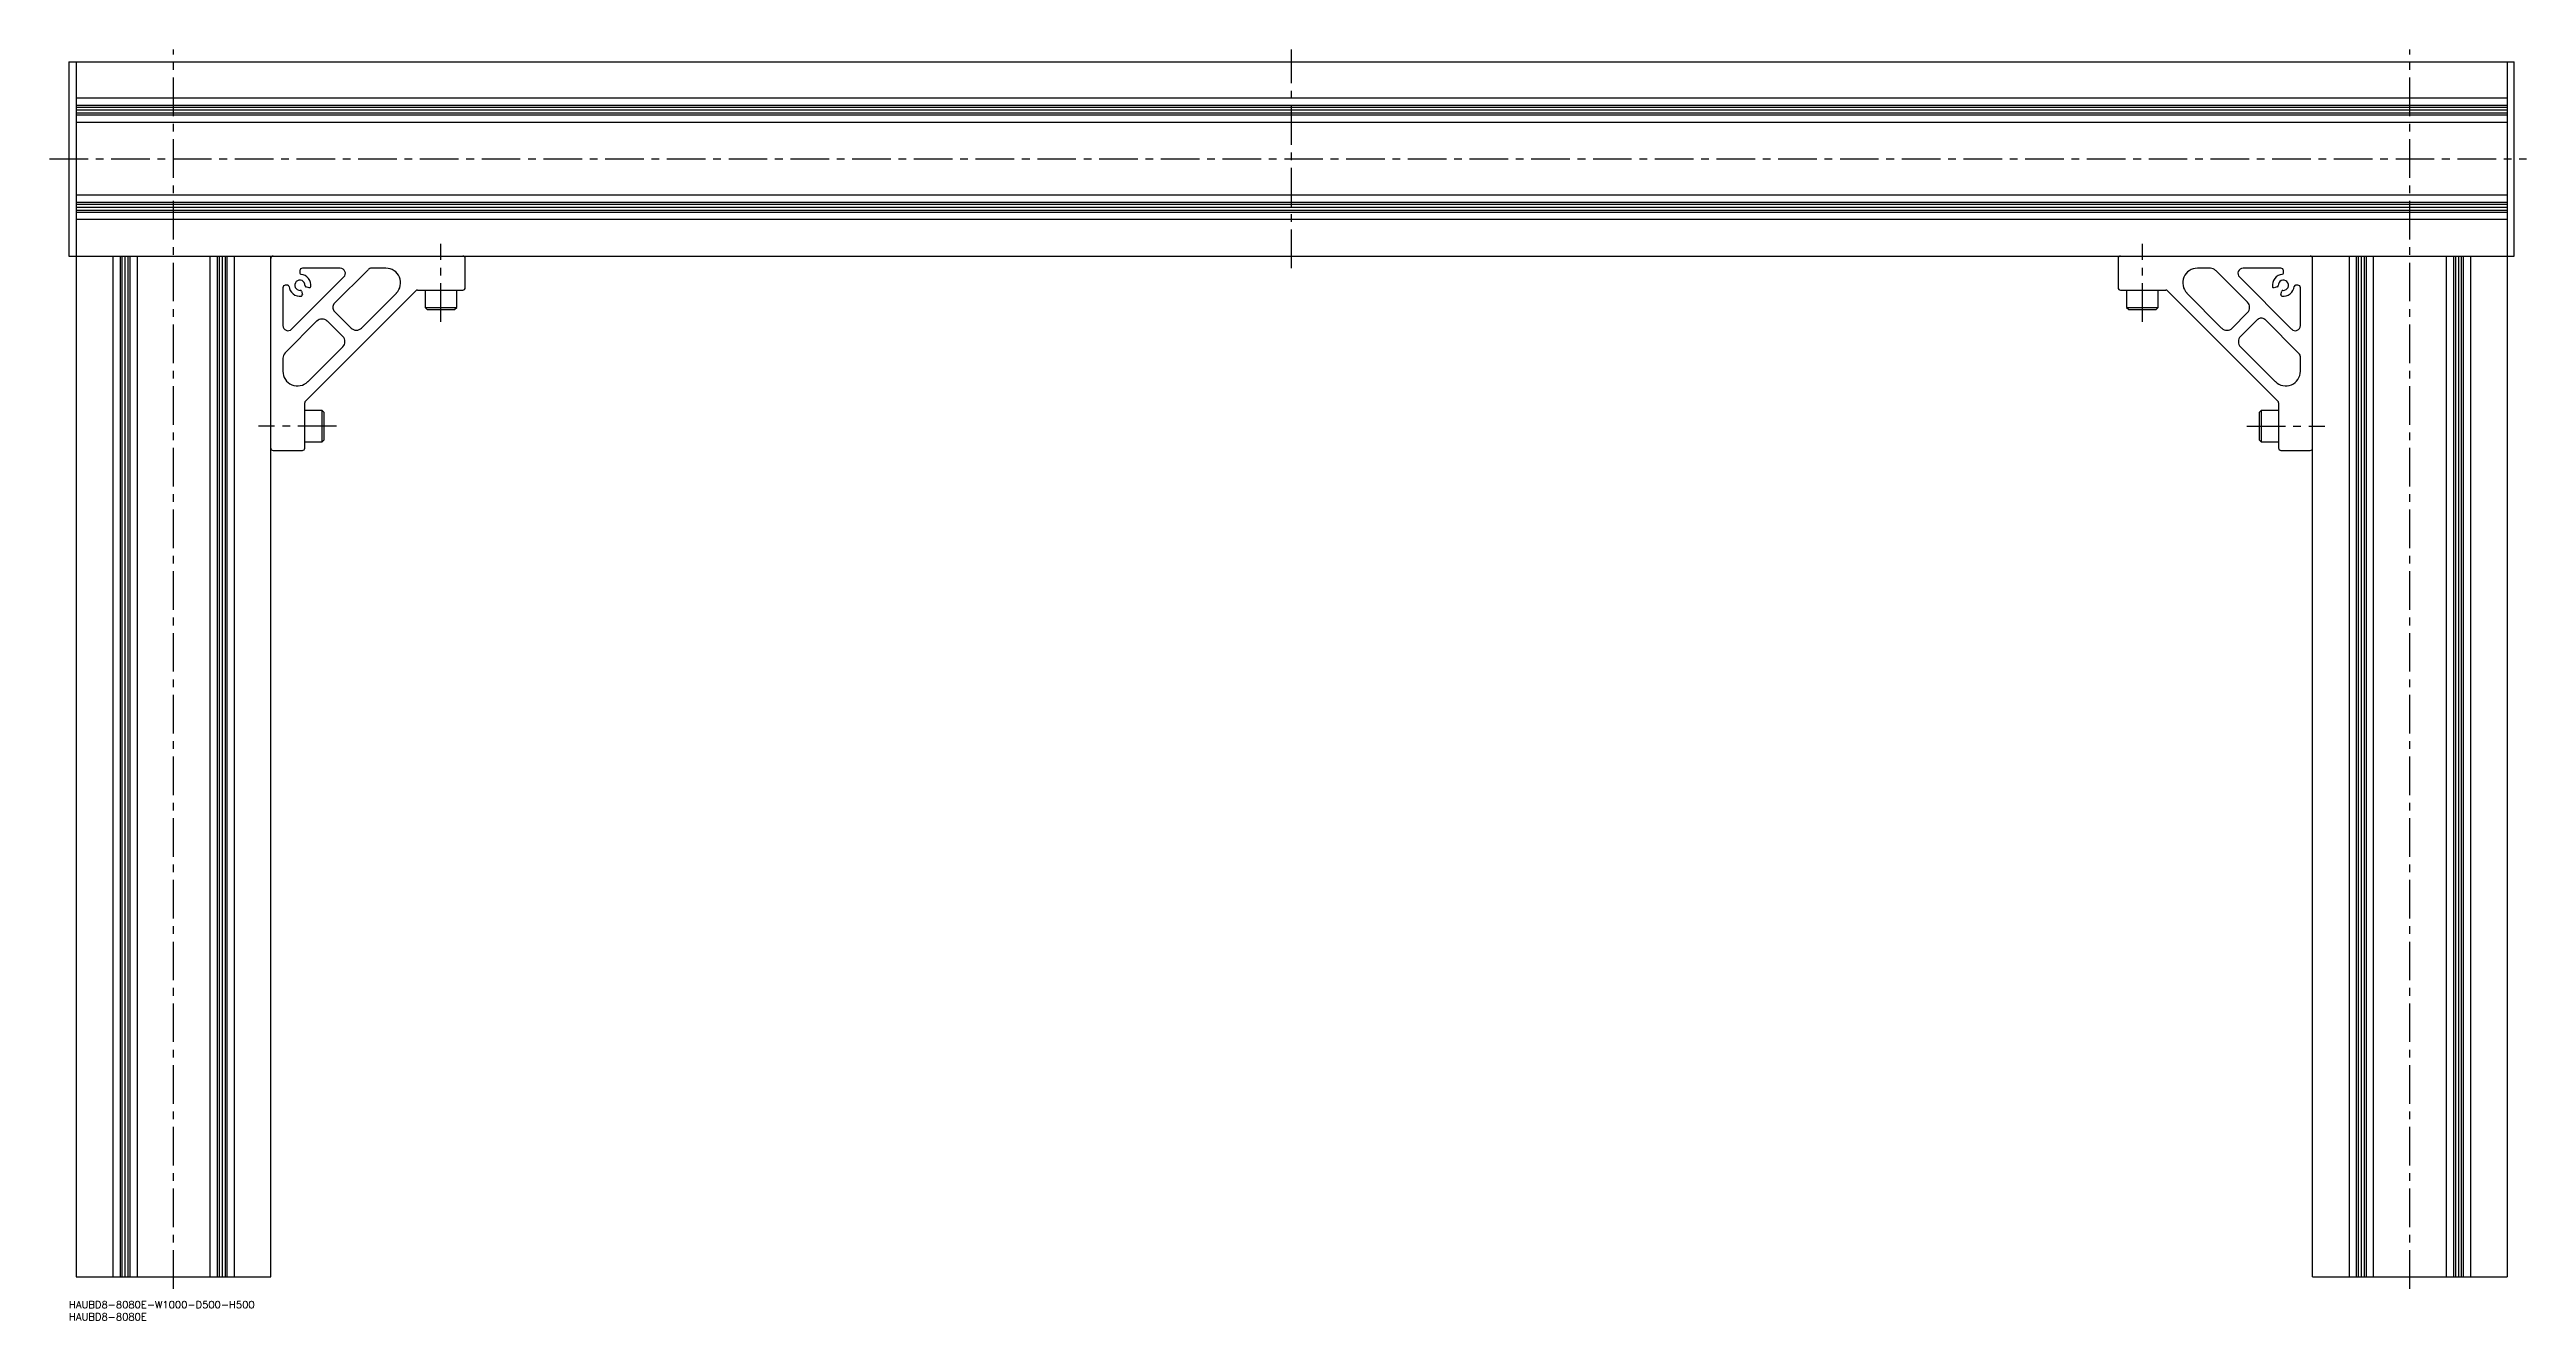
# Model space of a CAD drawing. Extents: x -8 to 1711, y -8 to 1075.
# Drawn here: x -8 to 1011, y -8 to 515 of the extents above; entities that cross this region are included whole.
import ezdxf

# ---------------------------------------------------------------- set-up
doc = ezdxf.new("R2010")
doc.units = 0
doc.header["$LTSCALE"] = 0.5
doc.linetypes.add('CENTER', pattern=[50.8, 31.75, -6.35, 6.35, -6.35])
for name, color, linetype in [('MSM_CENTER', 1, 'CENTER'), ('MSM_CONTINUOUS', 7, 'CONTINUOUS'), ('MSM_PART_NUMBER', 7, 'CONTINUOUS')]:
    doc.layers.add(name, color=color, linetype=linetype)
doc.styles.get("Standard").update_dxf_attribs({"font": 'txt.shx', "height": 3, "bigfont": 'bigfont.shx'})

# ---------------------------------------------------------------- blocks, each defined once
blk = doc.blocks.new('*U8')
at = {"layer": 'MSM_PART_NUMBER'}
blk.add_text('HAUBD8-8080E-W1000-D500-H500', height=3, dxfattribs=at).set_placement((0, -3))
blk = doc.blocks.new('*U9')
at = {"layer": 'MSM_PART_NUMBER'}
blk.add_text('HAUBD8-8080E', height=3, dxfattribs=at).set_placement((0, -8))

msp = doc.modelspace()

# ---------------------------------------------------------------- linework, layer by layer
at = {"layer": 'MSM_CENTER'}
for p, q in [((43, 5), (43, 515)), ((503, 425), (503, 515)), ((963, 5), (963, 515)), ((-8, 470), (1011, 470)), ((153, 403), (153, 435)), ((853, 403), (853, 435)), ((110, 360), (78, 360)), ((896, 360), (928, 360))]:
    msp.add_line(p, q, dxfattribs=at)
at = {"layer": 'MSM_CONTINUOUS'}
for p, q in [((0, 510), (1006, 510)), ((0, 510), (0, 430)), ((3, 510), (3, 10)), ((1003, 510), (1003, 10)), ((1006, 430), (1006, 510)), ((1003, 495), (3, 495)), ((1003, 492), (3, 492)), ((1003, 491.2), (3, 491.2)), ((1003, 490), (3, 490)), ((1003, 488.8), (3, 488.8)), ((1003, 488), (3, 488)), ((1003, 485), (3, 485)), ((1003, 455), (3, 455)), ((1003, 452), (3, 452)), ((1003, 451.2), (3, 451.2)), ((1003, 450), (3, 450)), ((1003, 448.8), (3, 448.8)), ((1003, 448), (3, 448)), ((1003, 445), (3, 445)), ((0, 430), (1006, 430)), ((18, 430), (18, 10)), ((21, 430), (21, 10)), ((21.8, 430), (21.8, 10)), ((23, 430), (23, 10)), ((24.2, 430), (24.2, 10)), ((25, 430), (25, 10)), ((28, 430), (28, 10)), ((58, 430), (58, 10)), ((61, 430), (61, 10)), ((61.8, 430), (61.8, 10)), ((63, 430), (63, 10)), ((64.2, 430), (64.2, 10)), ((65, 430), (65, 10)), ((68, 430), (68, 10)), ((83, 10), (83, 430)), ((163, 417), (163, 429)), ((843, 429), (843, 417)), ((923, 10), (923, 430)), ((938, 430), (938, 10)), ((941, 430), (941, 10)), ((941.8, 430), (941.8, 10)), ((943, 430), (943, 10)), ((944.2, 430), (944.2, 10)), ((945, 430), (945, 10)), ((948, 430), (948, 10)), ((978, 430), (978, 10)), ((981, 430), (981, 10)), ((981.8, 430), (981.8, 10)), ((983, 430), (983, 10)), ((984.2, 430), (984.2, 10)), ((985, 430), (985, 10)), ((988, 430), (988, 10)), ((90, 418), (89, 418)), ((91.6, 399.9), (113.1, 421.4)), ((95, 424), (95, 423)), ((111.6, 425), (96, 425)), ((123.1, 424.4), (109, 410.3)), ((130.4, 425), (124.5, 425)), ((881, 425), (875.6, 425)), ((896.3, 411), (883.2, 424.1)), ((892.9, 421.4), (914.4, 399.9)), ((910, 425), (894.4, 425)), ((911, 423), (911, 424)), ((917, 418), (916, 418)), ((88, 417), (88, 401.4)), ((95.7, 415.5), (96, 414.2)), ((97.3, 370.3), (142.7, 415.7)), ((98.8, 417), (97.5, 417.3)), ((120.4, 400.4), (134.7, 414.8)), ((143.4, 416), (162, 416)), ((146.5, 416), (146.5, 408.9)), ((146.5, 408.9), (147.4, 408)), ((146.5, 408.9), (159.5, 408.9)), ((147.4, 408), (158.6, 408)), ((158.6, 408), (159.5, 408.9)), ((159.5, 408.9), (159.5, 416)), ((844, 416), (862.6, 416)), ((846.5, 416), (859.5, 416)), ((846.5, 416), (846.5, 408.9)), ((846.5, 408.9), (859.5, 408.9)), ((846.5, 408.9), (847.4, 408)), ((847.4, 408), (858.6, 408)), ((858.6, 408), (859.5, 408.9)), ((859.5, 408.9), (859.5, 416)), ((863.3, 415.7), (908.7, 370.3)), ((871.3, 414.8), (885.6, 400.4)), ((908.5, 417.3), (907.2, 417)), ((910, 414.2), (910.3, 415.5)), ((918, 401.4), (918, 417)), ((102, 403.3), (88.9, 390.2)), ((112.6, 396.9), (106.2, 403.3)), ((109, 407.5), (116.1, 400.4)), ((889.9, 400.4), (896.3, 406.8)), ((900.5, 404), (893.4, 396.9)), ((917.4, 389.9), (903.3, 404)), ((88, 388), (88, 382.6)), ((98.2, 378.3), (112.6, 392.6)), ((893.4, 392.6), (907.8, 378.3)), ((918, 382.6), (918, 388.5)), ((97, 351), (97, 369.6)), ((909, 369.6), (909, 351)), ((97, 353.5), (97, 366.5)), ((104.1, 366.5), (97, 366.5)), ((104.1, 353.5), (104.1, 366.5)), ((105, 365.6), (104.1, 366.5)), ((105, 354.4), (105, 365.6)), ((901.9, 366.5), (901, 365.6)), ((901, 365.6), (901, 354.4)), ((901.9, 366.5), (901.9, 353.5)), ((909, 366.5), (901.9, 366.5)), ((84, 350), (96, 350)), ((97, 353.5), (104.1, 353.5)), ((104.1, 353.5), (105, 354.4)), ((901, 354.4), (901.9, 353.5)), ((901.9, 353.5), (909, 353.5)), ((910, 350), (922, 350)), ((3, 10), (83, 10)), ((923, 10), (1003, 10))]:
    msp.add_line(p, q, dxfattribs=at)
for centre, radius, start, end in [((84, 429), 1, 90, 180), ((162, 429), 1, 0, 90), ((844, 429), 1, 90, 180), ((922, 429), 1, 0, 90), ((89, 417), 1, 90, 180), ((90, 417.5), 0.5, 5.7396, 89.9987), ((95, 418), 2.1, 356.0879, 273.9134), ((96, 424), 1, 90, 180), ((95.5, 423), 0.5, 179.9984, 264.2635), ((95, 418), 4.5, 352.1807, 84.2603), ((97.6, 417.8), 0.5, 176.0879, 255.0001), ((111.6, 422.9), 2.1, 315, 90), ((124.5, 423), 2, 90.0011, 135.0008), ((130.4, 419), 6, 315, 90.0001), ((875.6, 419), 6, 90.0001, 225), ((881, 422), 3, 45.0002, 90.0002), ((894.4, 422.9), 2.1, 90, 225), ((911, 418), 4.5, 95.7391, 187.8199), ((908.4, 417.8), 0.5, 284.9999, 3.9134), ((911, 418), 2.1, 266.0879, 183.9134), ((910, 424), 1, 0, 90), ((910.5, 423), 0.5, 275.7396, 359.9987), ((916, 417.5), 0.5, 89.9984, 174.2635), ((917, 417), 1, 0, 90), ((95, 418), 4.5, 185.7391, 277.8199), ((95.2, 415.4), 0.5, 14.9999, 93.9134), ((95.5, 414), 0.5, 277.8225, 14.9997), ((99, 417.5), 0.5, 255.0014, 352.1789), ((110.5, 408.9), 2, 134.9992, 225.0012), ((143.4, 415), 1, 89.9986, 134.9989), ((162, 417), 1, 269.9979, 0), ((844, 417), 1, 180, 270), ((862.6, 415), 1, 45.0005, 90.0008), ((894.1, 408.9), 3, 315.0001, 45.0001), ((907, 417.5), 0.5, 187.8225, 284.9997), ((910.5, 414), 0.5, 165.0014, 262.1789), ((910.8, 415.4), 0.5, 86.0879, 165.0001), ((911, 418), 4.5, 262.1807, 354.2603), ((90.1, 401.4), 2.1, 180, 315), ((104.1, 401.1), 3, 45.0001, 135.0001), ((118.2, 402.5), 3, 225.0001, 315.0002), ((887.8, 402.5), 3, 225.0005, 314.9993), ((901.9, 402.5), 2, 44.9992, 135.0012), ((915.9, 401.4), 2.1, 225, 0), ((91, 388), 3, 135.0002, 180.0002), ((110.5, 394.8), 3, 315.0005, 44.9993), ((895.5, 394.8), 3, 135.0001, 225.0002), ((916, 388.5), 2, 0.0011, 45.0008), ((94, 382.6), 6, 180.0001, 315), ((912, 382.6), 6, 225, 0.0001), ((98, 369.6), 1, 135.0005, 180.0008), ((908, 369.6), 1, 359.9986, 44.9989), ((84, 351), 1, 180, 270), ((96, 351), 1, 270, 0), ((910, 351), 1, 179.9979, 270), ((922, 351), 1, 270, 0)]:
    msp.add_arc(centre, radius, start, end, dxfattribs=at)

# ---------------------------------------------------------------- block references
for name in ['*U8', '*U9']:
    msp.add_blockref(name, (0, 0), dxfattribs=at)

doc.saveas('drawing.dxf')
